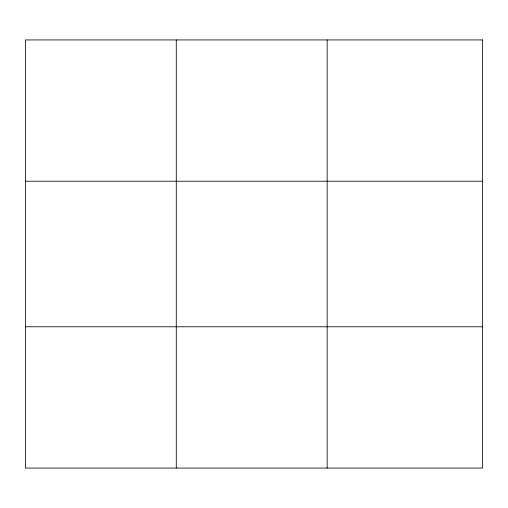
<?xml version="1.0" encoding="UTF-8"?>
<svg xmlns="http://www.w3.org/2000/svg" width="508" height="508" viewBox="0 0 508 508"><rect width="100%" height="100%" fill="white"/><g stroke="black" fill="none" stroke-linecap="round" stroke-linejoin="round"><path stroke-width="0.76" d="M176.276 468.065L176.276 39.935M327.152 468.065L327.152 39.935M25.4 181.216L482.6 181.216M25.4 326.784L482.6 326.784M482.6 39.935L482.6 468.065L25.4 468.065L25.4 39.935L482.6 39.935"/></g></svg>
